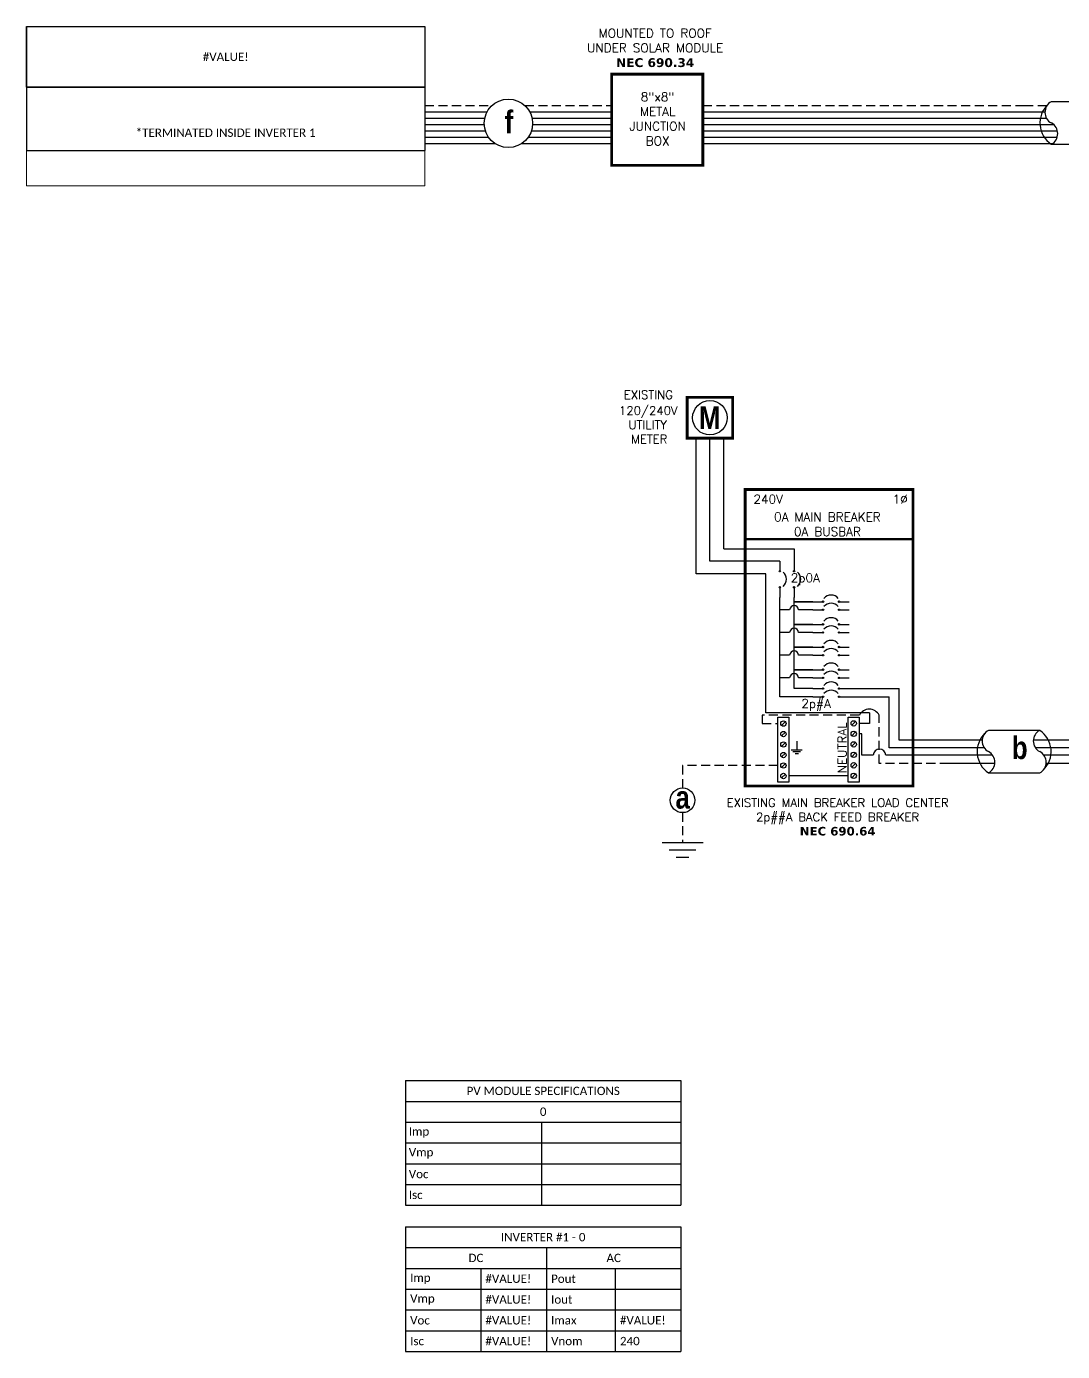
# Model space of a CAD drawing. Header units: feet. Extents: x 19668 to 20442, y 14552 to 15119.
# Drawn here: x 19668 to 20097, y 14552 to 15101 of the extents above; entities that cross this region are included whole.
import ezdxf

# ---------------------------------------------------------------- set-up
doc = ezdxf.new("R2010")
doc.units = ezdxf.units.FT
doc.header["$MEASUREMENT"] = 0
doc.linetypes.add('HIDDEN', pattern=[0.375, 0.25, -0.125])
for name, color, linetype in [('ONE LINE BLOCKS', 7, 'Continuous'), ('TABLES', 7, 'Continuous'), ('TEXT', 7, 'Continuous'), ('Z - TITLEBLOCK TXT', 7, 'Continuous')]:
    doc.layers.add(name, color=color, linetype=linetype)
doc.styles.add('ONE LINE TXT', font='techb___.ttf')
doc.styles.get("Standard").update_dxf_attribs({"font": 'simplex.shx'})

# ---------------------------------------------------------------- blocks, each defined once
blk = doc.blocks.new('*T7')
at = {"layer": 'Defpoints', "color": 8, "linetype": 'ByBlock', "lineweight": 0, "transparency": 16777216}
for p, q in [((0, -51.42), (0, -66.05)), ((165.11, -51.42), (165.11, -66.05)), ((0, -66.05), (165.11, -66.05))]:
    blk.add_line(p, q, dxfattribs=at)
at = {"layer": 'Z - TITLEBLOCK TXT', "color": 0, "lineweight": -2, "transparency": 16777216}
for p, q in [((0, 0), (165.11, 0)), ((0, 0), (0, -51.42)), ((165.11, 0), (165.11, -51.42)), ((0, -25.14), (165.11, -25.14)), ((0, -51.42), (165.11, -51.42))]:
    blk.add_line(p, q, dxfattribs=at)
at = {"layer": 'Z - TITLEBLOCK TXT', "color": 0, "linetype": 'Continuous', "transparency": 16777216, "char_height": 3.4544, "width": 155.095, "attachment_point": 5}
for s, insert in [('{\\fCalibri|b0|i0|c0;#VALUE!', (82.56, -12.57)), ('{\\fCalibri|b0|i0|c0;^J^J*TERMINATED INSIDE INVERTER 1', (82.56, -38.28))]:
    blk.add_mtext(s, dxfattribs=dict(at, insert=insert))
blk = doc.blocks.new('*U6')
at = {"color": 7, "linetype": 'Continuous'}
for p, q in [((6.669, 2.433), (2.905, 2.433)), ((2.435, 1.711), (0, 1.711)), ((9.575, 1.711), (6.199, 1.711)), ((2.905, -0.69), (6.669, -0.69))]:
    blk.add_line(p, q, dxfattribs=at)
at = {"color": 10, "linetype": 'Continuous'}
for p, q in [((2.591, 1.149), (0, 1.149)), ((9.575, 1.149), (6.355, 1.149))]:
    blk.add_line(p, q, dxfattribs=at)
at = {"color": 253, "linetype": 'Continuous'}
for p, q in [((3.208, 0.611), (0, 0.611)), ((9.575, 0.611), (6.972, 0.611))]:
    blk.add_line(p, q, dxfattribs=at)
at = {"color": 7, "linetype": 'Continuous'}
for centre, start, end in [((3.942, 0.872), 133.97324, 236.42648), ((5.633, 0.872), 313.97324, 56.42648)]:
    blk.add_arc(centre, 1.874, start, end, dxfattribs=at)
at = {"layer": 'TEXT', "color": 92, "linetype": 'HIDDEN', "ltscale": 15}
for p, q in [((3.373, 0), (0, 0)), ((9.575, 0), (7.137, 0))]:
    blk.add_line(p, q, dxfattribs=at)
at = {"layer": 'Z - TITLEBLOCK TXT', "linetype": 'Continuous'}
for centre, start, end in [((3.315, 1.653), 117.66392, 242.33608), ((7.078, 1.653), 117.66392, 242.33608), ((2.496, 0.091), 297.66392, 62.33608), ((6.26, 0.091), 297.66392, 62.33608)]:
    blk.add_arc(centre, 0.882, start, end, dxfattribs=at)
blk = doc.blocks.new('*T8')
at = {"layer": 'Z - TITLEBLOCK TXT', "color": 0, "lineweight": -2, "transparency": 16777216}
for p, q in [((0, 0), (114.19, 0)), ((0, 0), (0, -51.7)), ((114.19, 0), (114.19, -51.7)), ((0, -8.62), (114.19, -8.62)), ((58.43, -8.62), (58.43, -51.7)), ((0, -17.23), (114.19, -17.23)), ((31.22, -17.23), (31.22, -51.7)), ((86.98, -17.23), (86.98, -51.7)), ((0, -25.85), (114.19, -25.85)), ((0, -34.47), (114.19, -34.47)), ((0, -43.08), (114.19, -43.08)), ((0, -51.7), (114.19, -51.7))]:
    blk.add_line(p, q, dxfattribs=at)
at = {"layer": 'Z - TITLEBLOCK TXT', "color": 0, "linetype": 'Continuous', "transparency": 16777216, "char_height": 3.4544}
for s, insert, width, attachment_point in [('{\\fCalibri|b0|i0|c0;INVERTER #1 - 0', (57.09, -4.31), 110.3293, 5), ('{\\fCalibri|b0|i0|c0;DC', (29.22, -12.93), 54.5755, 5), ('{\\fCalibri|b0|i0|c0;AC', (86.31, -12.93), 51.8976, 5), ('{\\fCalibri|b0|i0|c0;Imp', (1.93, -21.54), 27.3681, 4), ('{\\fCalibri|b0|i0|c0;#VALUE!', (33.15, -21.54), 23.3513, 4), ('{\\fCalibri|b0|i0|c0;Pout', (60.36, -21.54), 24.6902, 4), ('{\\fCalibri|b0|i0|c0;', (88.91, -21.54), 23.3513, 4), ('{\\fCalibri|b0|i0|c0;Vmp', (1.93, -30.16), 27.3681, 4), ('{\\fCalibri|b0|i0|c0;#VALUE!', (33.15, -30.16), 23.3513, 4), ('{\\fCalibri|b0|i0|c0;Iout', (60.36, -30.16), 24.6902, 4), ('{\\fCalibri|b0|i0|c0;', (88.91, -30.16), 23.3513, 4), ('{\\fCalibri|b0|i0|c0;Voc', (1.93, -38.78), 27.3681, 4), ('{\\fCalibri|b0|i0|c0;#VALUE!', (33.15, -38.78), 23.3513, 4), ('{\\fCalibri|b0|i0|c0;Imax', (60.36, -38.78), 24.6902, 4), ('{\\fCalibri|b0|i0|c0;#VALUE!', (88.91, -38.78), 23.3513, 4), ('{\\fCalibri|b0|i0|c0;Isc', (1.93, -47.39), 27.3681, 4), ('{\\fCalibri|b0|i0|c0;#VALUE!', (33.15, -47.39), 23.3513, 4), ('{\\fCalibri|b0|i0|c0;Vnom', (60.36, -47.39), 24.6902, 4), ('{\\fCalibri|b0|i0|c0;240', (88.91, -47.39), 23.3513, 4)]:
    blk.add_mtext(s, dxfattribs=dict(at, insert=insert, width=width, attachment_point=attachment_point))
blk = doc.blocks.new('*T9')
at = {"layer": 'Z - TITLEBLOCK TXT', "color": 0, "lineweight": -2, "transparency": 16777216}
for p, q in [((0, 0), (114.19, 0)), ((0, 0), (0, -51.69)), ((114.19, 0), (114.19, -51.69)), ((0, -8.62), (114.19, -8.62)), ((0, -17.23), (114.19, -17.23)), ((56.41, -17.23), (56.41, -51.69)), ((0, -25.85), (114.19, -25.85)), ((0, -34.46), (114.19, -34.46)), ((0, -43.08), (114.19, -43.08)), ((0, -51.69), (114.19, -51.69))]:
    blk.add_line(p, q, dxfattribs=at)
at = {"layer": 'Z - TITLEBLOCK TXT', "color": 0, "linetype": 'Continuous', "transparency": 16777216, "char_height": 3.4544}
for s, insert, width, attachment_point in [('{\\fCalibri|b0|i0|c0;PV MODULE SPECIFICATIONS', (57.09, -4.31), 111.433, 5), ('{\\fCalibri|b0|i0|c0;0', (57.09, -12.92), 111.433, 5), ('{\\fCalibri|b0|i0|c0;Imp', (1.38, -21.54), 53.6551, 4), ('{\\fCalibri|b0|i0|c0;', (57.78, -21.54), 55.0254, 4), ('{\\fCalibri|b0|i0|c0;Vmp', (1.38, -30.15), 53.6551, 4), ('{\\fCalibri|b0|i0|c0;', (57.78, -30.15), 55.0254, 4), ('{\\fCalibri|b0|i0|c0;Voc', (1.38, -38.77), 53.6551, 4), ('{\\fCalibri|b0|i0|c0;', (57.78, -38.77), 55.0254, 4), ('{\\fCalibri|b0|i0|c0;Isc', (1.38, -47.39), 53.6551, 4), ('{\\fCalibri|b0|i0|c0;', (57.78, -47.39), 55.0254, 4)]:
    blk.add_mtext(s, dxfattribs=dict(at, insert=insert, width=width, attachment_point=attachment_point))
blk = doc.blocks.new('*U12')
at = {"layer": 'ONE LINE BLOCKS', "linetype": 'Continuous'}
h = blk.add_hatch(color=1, dxfattribs=at)
h.dxf.hatch_style = 1
edge = h.paths.add_edge_path()
edge.add_arc((-70.09, 79.71), 0.291, 0, 360)
h = blk.add_hatch(color=1, dxfattribs=at)
h.dxf.hatch_style = 1
edge = h.paths.add_edge_path()
edge.add_arc((-64.17, 79.71), 0.291, 0, 360)
h = blk.add_hatch(color=1, dxfattribs=at)
h.dxf.hatch_style = 1
edge = h.paths.add_edge_path()
edge.add_arc((-70.09, 73.04), 0.291, 0, 360)
h = blk.add_hatch(color=1, dxfattribs=at)
h.dxf.hatch_style = 1
edge = h.paths.add_edge_path()
edge.add_arc((-64.17, 73.04), 0.291, 0, 360)
h = blk.add_hatch(color=1, dxfattribs=at)
h.dxf.hatch_style = 1
edge = h.paths.add_edge_path()
edge.add_arc((-52.18, 67.09), 0.291, 0, 360)
h = blk.add_hatch(color=1, dxfattribs=at)
h.dxf.hatch_style = 1
edge = h.paths.add_edge_path()
edge.add_arc((-45.5, 67.09), 0.291, 0, 360)
h = blk.add_hatch(color=1, dxfattribs=at)
h.dxf.hatch_style = 1
edge = h.paths.add_edge_path()
edge.add_arc((-52.18, 63.72), 0.291, 0, 360)
h = blk.add_hatch(color=1, dxfattribs=at)
h.dxf.hatch_style = 1
edge = h.paths.add_edge_path()
edge.add_arc((-45.5, 63.72), 0.291, 0, 360)
h = blk.add_hatch(color=1, dxfattribs=at)
h.dxf.hatch_style = 1
edge = h.paths.add_edge_path()
edge.add_arc((-52.18, 57.69), 0.291, 0, 360)
h = blk.add_hatch(color=1, dxfattribs=at)
h.dxf.hatch_style = 1
edge = h.paths.add_edge_path()
edge.add_arc((-45.5, 57.69), 0.291, 0, 360)
h = blk.add_hatch(color=1, dxfattribs=at)
h.dxf.hatch_style = 1
edge = h.paths.add_edge_path()
edge.add_arc((-52.18, 54.31), 0.291, 0, 360)
h = blk.add_hatch(color=1, dxfattribs=at)
h.dxf.hatch_style = 1
edge = h.paths.add_edge_path()
edge.add_arc((-45.5, 54.31), 0.291, 0, 360)
h = blk.add_hatch(color=1, dxfattribs=at)
h.dxf.hatch_style = 1
edge = h.paths.add_edge_path()
edge.add_arc((-52.18, 48.29), 0.291, 0, 360)
h = blk.add_hatch(color=1, dxfattribs=at)
h.dxf.hatch_style = 1
edge = h.paths.add_edge_path()
edge.add_arc((-52.18, 44.91), 0.291, 0, 360)
h = blk.add_hatch(color=1, dxfattribs=at)
h.dxf.hatch_style = 1
edge = h.paths.add_edge_path()
edge.add_arc((-45.5, 48.29), 0.291, 0, 360)
h = blk.add_hatch(color=1, dxfattribs=at)
h.dxf.hatch_style = 1
edge = h.paths.add_edge_path()
edge.add_arc((-45.5, 44.91), 0.291, 0, 360)
h = blk.add_hatch(color=1, dxfattribs=at)
h.dxf.hatch_style = 1
edge = h.paths.add_edge_path()
edge.add_arc((-52.18, 38.89), 0.291, 0, 360)
h = blk.add_hatch(color=1, dxfattribs=at)
h.dxf.hatch_style = 1
edge = h.paths.add_edge_path()
edge.add_arc((-45.5, 38.89), 0.291, 0, 360)
h = blk.add_hatch(color=1, dxfattribs=at)
h.dxf.hatch_style = 1
edge = h.paths.add_edge_path()
edge.add_arc((-52.18, 35.51), 0.291, 0, 360)
h = blk.add_hatch(color=1, dxfattribs=at)
h.dxf.hatch_style = 1
edge = h.paths.add_edge_path()
edge.add_arc((-45.5, 35.51), 0.291, 0, 360)
h = blk.add_hatch(color=1, dxfattribs=at)
h.dxf.hatch_style = 1
edge = h.paths.add_edge_path()
edge.add_arc((-52.18, 31.06), 0.291, 0, 360)
h = blk.add_hatch(color=1, dxfattribs=at)
h.dxf.hatch_style = 1
edge = h.paths.add_edge_path()
edge.add_arc((-52.18, 27.68), 0.291, 0, 360)
h = blk.add_hatch(color=1, dxfattribs=at)
h.dxf.hatch_style = 1
edge = h.paths.add_edge_path()
edge.add_arc((-45.5, 31.06), 0.291, 0, 360)
h = blk.add_hatch(color=1, dxfattribs=at)
h.dxf.hatch_style = 1
edge = h.paths.add_edge_path()
edge.add_arc((-45.5, 27.68), 0.291, 0, 360)
at = {"color": 10, "linetype": 'Continuous'}
for p, q in [((-24.71, 6.49), (-24.71, 27.68)), ((-20.67, 27.68), (-20.67, 27.68)), ((-20.67, 27.68), (-20.67, 27.68)), ((0, 6.49), (-24.71, 6.49))]:
    blk.add_line(p, q, dxfattribs=at)
at = {"color": 7, "linetype": 'Continuous'}
for p, q in [((-20.69, 9.66), (-20.69, 31.06)), ((0, 9.66), (-20.69, 9.66))]:
    blk.add_line(p, q, dxfattribs=at)
at = {"color": 253, "linetype": 'Continuous'}
for p, q in [((-36.04, 12.29), (-37.2, 12.29)), ((-36.04, 3.45), (-36.04, 12.29)), ((-31.39, 3.45), (-36.04, 3.45)), ((0, 3.45), (-26.11, 3.45))]:
    blk.add_line(p, q, dxfattribs=at)
at = {"color": 7, "linetype": 'Continuous'}
blk.add_circle((-110.4, -15.26), 5.11, dxfattribs=at)
at = {"color": 253, "linetype": 'Continuous'}
blk.add_arc((-28.75, 3.3), 2.64, 3.2819, 176.7181, dxfattribs=at)
at = {"layer": 'ONE LINE BLOCKS', "lineweight": 50}
for p, q in [((-108.51, 134.89), (-108.51, 151.79)), ((-108.51, 151.79), (-89.65, 151.79)), ((-89.65, 151.79), (-89.65, 134.89)), ((-89.65, 134.89), (-108.51, 134.89)), ((-84.43, 92.98), (-14.91, 92.98))]:
    blk.add_line(p, q, dxfattribs=at)
at = {"layer": 'ONE LINE BLOCKS', "lineweight": 50, "const_width": 1.19}
for points in [[(-108.51, 134.89), (-108.51, 151.79), (-89.65, 151.79), (-89.65, 134.89)], [(-84.43, -9.3), (-84.43, 113.61), (-14.91, 113.61), (-14.91, -9.3)]]:
    blk.add_lwpolyline(points, close=True, dxfattribs=at)
at = {"layer": 'TEXT', "color": 92, "linetype": 'HIDDEN', "ltscale": 15}
for p, q in [((-77.46, 20.02), (-77.46, 16.57)), ((-37.13, 20.02), (-77.46, 20.02)), ((-77.46, 16.57), (-70.87, 16.57)), ((-28.89, 0), (-28.89, 20.02)), ((0, 0), (-28.89, 0)), ((-70.87, -0.83), (-110.4, -0.83)), ((-110.4, -0.83), (-110.4, -10.15)), ((-110.4, -20.38), (-110.4, -32.73))]:
    blk.add_line(p, q, dxfattribs=at)
at = {"layer": 'TEXT', "color": 92, "linetype": 'Continuous', "ltscale": 15}
blk.add_line((-41.74, -5.18), (-66.33, -5.18), dxfattribs=at)
at = {"layer": 'TEXT', "color": 92, "linetype": 'HIDDEN', "flags": 128}
for points in [[(-65.45, 5.69), (-60.77, 5.69)], [(-63.1, 9.2), (-63.11, 5.69)], [(-61.58, 4.83), (-64.64, 4.83)], [(-62.39, 3.96), (-63.82, 3.96)]]:
    blk.add_lwpolyline(points, dxfattribs=at)
at = {"layer": 'TEXT', "color": 92, "linetype": 'Continuous', "ltscale": 4, "flags": 128}
for points in [[(-118.88, -32.73), (-101.92, -32.73)], [(-104.86, -35.88), (-115.94, -35.88)], [(-107.8, -39.02), (-113, -39.02)]]:
    blk.add_lwpolyline(points, dxfattribs=at)
at = {"layer": 'TEXT', "linetype": 'Continuous'}
blk.add_circle((-99.08, 143.34), 7.15, dxfattribs=at)
at = {"layer": 'TEXT', "color": 92, "linetype": 'Continuous', "ltscale": 0.3}
blk.add_arc((-33.01, 17.86), 4.65, 27.6639, 152.3361, dxfattribs=at)
at = {"layer": 'Z - TITLEBLOCK TXT', "color": 253, "linetype": 'Continuous'}
for p, q in [((-104.8, 78.58), (-104.8, 134.89)), ((-75.86, 78.58), (-104.8, 78.58)), ((-75.86, 20.99), (-75.86, 78.58)), ((-32.91, 20.99), (-75.86, 20.99)), ((-32.91, 16.64), (-37.2, 16.64)), ((-32.91, 20.99), (-32.91, 16.64))]:
    blk.add_line(p, q, dxfattribs=at)
at = {"layer": 'Z - TITLEBLOCK TXT', "color": 10, "linetype": 'Continuous'}
for p, q in [((-99.08, 83.91), (-99.08, 134.89)), ((-70.09, 83.91), (-99.08, 83.91)), ((-70.09, 27.68), (-70.09, 68.84)), ((-66.04, 63.72), (-70.09, 63.72)), ((-56.38, 63.72), (-62.3, 63.72)), ((-66.04, 54.31), (-70.09, 54.31)), ((-56.38, 54.31), (-62.3, 54.31)), ((-66.04, 44.91), (-70.09, 44.91)), ((-56.38, 44.91), (-62.3, 44.91)), ((-66.04, 35.51), (-70.09, 35.51)), ((-56.38, 35.51), (-62.3, 35.51)), ((-56.38, 27.68), (-70.09, 27.68)), ((-41.31, 27.68), (-24.71, 27.68))]:
    blk.add_line(p, q, dxfattribs=at)
at = {"layer": 'Z - TITLEBLOCK TXT', "color": 7, "linetype": 'Continuous'}
for p, q in [((-93.24, 89.01), (-93.24, 134.89)), ((-93.24, 89.01), (-64.17, 89.01)), ((-64.17, 89.01), (-64.17, 83.91)), ((-64.17, 67.09), (-64.17, 68.84)), ((-64.17, 57.69), (-64.17, 67.09)), ((-64.17, 67.09), (-56.38, 67.09)), ((-56.38, 67.09), (-64.17, 67.09)), ((-64.17, 48.29), (-64.17, 57.69)), ((-64.17, 57.69), (-56.38, 57.69)), ((-56.38, 57.69), (-64.17, 57.69)), ((-64.17, 38.89), (-64.17, 48.29)), ((-64.17, 48.29), (-56.38, 48.29)), ((-56.38, 48.29), (-64.17, 48.29)), ((-64.17, 31.06), (-64.17, 38.89)), ((-64.17, 38.89), (-56.38, 38.89)), ((-56.38, 38.89), (-64.17, 38.89)), ((-56.38, 31.06), (-64.17, 31.06)), ((-41.31, 31.06), (-20.69, 31.06))]:
    blk.add_line(p, q, dxfattribs=at)
at = {"layer": 'Z - TITLEBLOCK TXT', "color": 1, "linetype": 'Continuous'}
for p, q in [((-70.87, -7.78), (-70.87, 19.17)), ((-70.87, 19.17), (-66.33, 19.17)), ((-66.33, 19.17), (-66.33, -7.78)), ((-41.74, -7.71), (-41.74, 19.24)), ((-41.74, 19.24), (-37.2, 19.24)), ((-37.2, 19.24), (-37.2, -7.71)), ((-66.33, -7.78), (-70.87, -7.78)), ((-37.2, -7.71), (-41.74, -7.71))]:
    blk.add_line(p, q, dxfattribs=at)
at = {"layer": 'Z - TITLEBLOCK TXT', "color": 4, "linetype": 'Continuous'}
for p, q in [((-67.81, 17.35), (-69.38, 15.78)), ((-38.69, 17.43), (-40.26, 15.85)), ((-67.81, 13), (-69.38, 11.43)), ((-38.69, 13.08), (-40.26, 11.5)), ((-67.81, 8.65), (-69.38, 7.08)), ((-38.69, 8.73), (-40.26, 7.15)), ((-67.81, 4.3), (-69.38, 2.73)), ((-38.69, 4.38), (-40.26, 2.8)), ((-38.69, 0.03), (-40.26, -1.55)), ((-67.81, -0.05), (-69.38, -1.62)), ((-67.81, -4.4), (-69.38, -5.97)), ((-38.69, -4.33), (-40.26, -5.9))]:
    blk.add_line(p, q, dxfattribs=at)
at = {"layer": 'Z - TITLEBLOCK TXT', "color": 1, "linetype": 'Continuous', "flags": 128}
for points in [[(-70.09, 83.91), (-70.09, 79.71)], [(-70.09, 83.91), (-70.09, 79.71)], [(-64.17, 83.91), (-64.17, 79.71)], [(-64.17, 83.91), (-64.17, 79.71)], [(-70.09, 73.04), (-70.09, 68.84)], [(-64.17, 73.04), (-64.17, 68.84)], [(-56.38, 67.09), (-52.18, 67.09)], [(-56.38, 67.09), (-52.18, 67.09)], [(-45.5, 67.09), (-41.31, 67.09)], [(-56.38, 63.72), (-52.18, 63.72)], [(-56.38, 63.72), (-52.18, 63.72)], [(-45.5, 63.72), (-41.31, 63.72)], [(-56.38, 57.69), (-52.18, 57.69)], [(-56.38, 57.69), (-52.18, 57.69)], [(-45.5, 57.69), (-41.31, 57.69)], [(-56.38, 54.31), (-52.18, 54.31)], [(-56.38, 54.31), (-52.18, 54.31)], [(-45.5, 54.31), (-41.31, 54.31)], [(-56.38, 48.29), (-52.18, 48.29)], [(-56.38, 48.29), (-52.18, 48.29)], [(-56.38, 44.91), (-52.18, 44.91)], [(-56.38, 44.91), (-52.18, 44.91)], [(-45.5, 48.29), (-41.31, 48.29)], [(-45.5, 44.91), (-41.31, 44.91)], [(-56.38, 38.89), (-52.18, 38.89)], [(-56.38, 38.89), (-52.18, 38.89)], [(-45.5, 38.89), (-41.31, 38.89)], [(-56.38, 35.51), (-52.18, 35.51)], [(-56.38, 35.51), (-52.18, 35.51)], [(-45.5, 35.51), (-41.31, 35.51)], [(-56.38, 31.06), (-52.18, 31.06)], [(-56.38, 31.06), (-52.18, 31.06)], [(-56.38, 27.68), (-52.18, 27.68)], [(-56.38, 27.68), (-52.18, 27.68)], [(-45.5, 31.06), (-41.31, 31.06)], [(-45.5, 27.68), (-41.31, 27.68)]]:
    blk.add_lwpolyline(points, dxfattribs=at)
at = {"layer": 'Z - TITLEBLOCK TXT', "color": 1, "linetype": 'Continuous'}
for centre in [(-70.09, 79.71), (-64.17, 79.71), (-70.09, 73.04), (-64.17, 73.04), (-52.18, 67.09), (-45.5, 67.09), (-52.18, 63.72), (-45.5, 63.72), (-52.18, 57.69), (-45.5, 57.69), (-52.18, 54.31), (-45.5, 54.31), (-52.18, 48.29), (-52.18, 44.91), (-45.5, 48.29), (-45.5, 44.91), (-52.18, 38.89), (-45.5, 38.89), (-52.18, 35.51), (-45.5, 35.51), (-52.18, 31.06), (-52.18, 27.68), (-45.5, 31.06), (-45.5, 27.68)]:
    blk.add_circle(centre, 0.291, dxfattribs=at)
at = {"layer": 'Z - TITLEBLOCK TXT', "color": 4, "linetype": 'Continuous'}
for centre in [(-68.6, 16.57), (-39.47, 16.64), (-68.6, 12.22), (-39.47, 12.29), (-68.6, 7.87), (-39.47, 7.94), (-68.6, 3.52), (-68.6, -0.83), (-39.47, 3.59), (-39.47, -0.76), (-68.6, -5.18), (-39.47, -5.11)]:
    blk.add_circle(centre, 1.11, dxfattribs=at)
at = {"layer": 'Z - TITLEBLOCK TXT', "color": 1, "linetype": 'Continuous'}
for centre, start, end in [((-71.28, 76.38), 310.3392, 49.6608), ((-65.36, 76.38), 310.3392, 49.6608), ((-48.84, 65.9), 40.3392, 139.6608), ((-48.84, 62.52), 40.3392, 139.6608), ((-48.84, 56.5), 40.3392, 139.6608), ((-48.84, 53.12), 40.3392, 139.6608), ((-48.84, 47.1), 40.3392, 139.6608), ((-48.84, 43.72), 40.3392, 139.6608), ((-48.84, 37.69), 40.3392, 139.6608), ((-48.84, 34.31), 40.3392, 139.6608), ((-48.84, 29.86), 40.3392, 139.6608), ((-48.84, 26.48), 40.3392, 139.6608)]:
    blk.add_arc(centre, 3.93, start, end, dxfattribs=at)
at = {"layer": 'Z - TITLEBLOCK TXT', "color": 10, "linetype": 'Continuous'}
for centre in [(-64.17, 63.61), (-64.17, 54.21), (-64.17, 44.8), (-64.17, 35.4)]:
    blk.add_arc(centre, 1.87, 3.2937, 176.7063, dxfattribs=at)
at = {"layer": 'TABLES', "color": 1, "linetype": 'Continuous'}
blk.add_text('NEUTRAL', height=3.658, rotation=90, dxfattribs=at).set_placement((-42.4, -4.09))
at = {"layer": 'TEXT', "color": 1}
for s, p in [('EXISTING', (-134.76, 151.1)), ('120/240V', (-136.78, 144.52)), ('UTILITY', (-132.82, 138.61)), ('METER', (-131.72, 132.71))]:
    blk.add_text(s, height=3.543, dxfattribs=at).set_placement(p)
at = {"layer": 'TEXT', "color": 1, "attachment_point": 5}
for s, width, gutter_width, heights, insert, char_height in [('240V', 0.1481, 0.75, [0], (-74.92, 109.56), 3.658), ('1∅', 0.1481, 0.75, [0], (-20.22, 109.56), 3.658), ('0A MAIN BREAKER\\P0A BUSBAR', 94.6859, 0.75, [0], (-50.38, 99.17), 3.6576), ('2p0A', 0.1481, 0.75, [0], (-59.53, 76.34), 3.658), ('2p#A', 0.1481, 0.75, [0], (-55.05, 24.24), 3.658), ('EXISTING MAIN BREAKER LOAD CENTER\\P2p##A BACK FEED BREAKER\\P{\\fVerdana|b1|i0|c0|p34;NEC 690.64}', 140.5774, 97.94, [58.72], (-46.13, -22.19), 3.5433)]:
    blk.add_mtext_dynamic_manual_height_columns(s, width=width, gutter_width=gutter_width, heights=heights, dxfattribs=dict(at, insert=insert, char_height=char_height))
at = {"layer": 'Z - TITLEBLOCK TXT', "color": 253, "linetype": 'Continuous', "style": 'ONE LINE TXT'}
blk.add_text('M', height=9.38, dxfattribs=at).set_placement((-103.64, 138.62))
at = {"layer": 'Z - TITLEBLOCK TXT', "color": 1, "linetype": 'Continuous', "insert": (-113.36, -9.32), "char_height": 9.3833, "attachment_point": 1, "style": 'ONE LINE TXT'}
blk.add_mtext_dynamic_manual_height_columns('{\\W1;\\C256;a}', width=0.1385, gutter_width=2.13, heights=[0], dxfattribs=at)

msp = doc.modelspace()

# ---------------------------------------------------------------- linework, layer by layer
at = {"color": 7, "linetype": 'Continuous'}
for p, q in [((20113.73, 15069.82), (20092.48, 15069.82)), ((19832.78, 15065.61), (19858.58, 15065.61)), ((19876.26, 15065.61), (19910.25, 15065.61)), ((19948.03, 15065.61), (19965.09, 15065.61)), ((19965.09, 15065.61), (20081.24, 15065.61)), ((20081.24, 15065.62), (20089.82, 15065.62)), ((19832.78, 15060.37), (19857.4, 15060.37)), ((19877.44, 15060.37), (19910.25, 15060.37)), ((19948.03, 15060.37), (19965.09, 15060.37)), ((19965.09, 15060.37), (20081.24, 15060.37)), ((20081.24, 15060.37), (20093.42, 15060.37)), ((19832.78, 15055.13), (19859.19, 15055.13)), ((19875.65, 15055.13), (19910.25, 15055.13)), ((19948.03, 15055.13), (20081.24, 15055.13)), ((20081.24, 15055.13), (20094.93, 15055.13)), ((20092.48, 15052.2), (20113.73, 15052.2))]:
    msp.add_line(p, q, dxfattribs=at)
at = {"color": 253, "linetype": 'Continuous'}
for p, q in [((19832.78, 15062.99), (19857.62, 15062.99)), ((19877.23, 15062.99), (19910.25, 15062.99)), ((19948.03, 15062.99), (19965.09, 15062.99)), ((19965.09, 15062.99), (20081.24, 15062.99)), ((20081.24, 15062.99), (20090.45, 15062.99)), ((19832.78, 15057.75), (19857.89, 15057.75)), ((19876.96, 15057.75), (19910.25, 15057.75)), ((19948.03, 15057.75), (19965.09, 15057.75)), ((19965.09, 15057.75), (20081.24, 15057.75)), ((20081.24, 15057.75), (20095.02, 15057.75)), ((19832.78, 15052.5), (19861.88, 15052.5)), ((19872.96, 15052.5), (19910.25, 15052.5)), ((19948.03, 15052.5), (20081.24, 15052.5)), ((20081.24, 15052.5), (20093, 15052.5))]:
    msp.add_line(p, q, dxfattribs=at)
at = {"color": 7, "linetype": 'Continuous'}
msp.add_circle((19867.42, 15060.87), 10.03, dxfattribs=at)
msp.add_arc((20098.33, 15061.01), 10.58, 133.9732, 236.4265, dxfattribs=at)
at = {"layer": 'ONE LINE BLOCKS', "lineweight": 50, "const_width": 1.19}
msp.add_lwpolyline([(19948.03, 15043.45), (19910.25, 15043.45), (19910.25, 15081.23), (19948.03, 15081.23)], close=True, dxfattribs=at)
at = {"layer": 'TEXT', "color": 92, "linetype": 'HIDDEN', "ltscale": 15}
for p, q in [((19832.78, 15068.24), (19860.61, 15068.24)), ((19874.23, 15068.24), (19910.25, 15068.24)), ((19948.03, 15068.24), (19965.09, 15068.24)), ((19965.09, 15068.24), (20081.24, 15068.24)), ((20081.24, 15068.24), (20090.69, 15068.24))]:
    msp.add_line(p, q, dxfattribs=at)
at = {"layer": 'Z - TITLEBLOCK TXT', "linetype": 'Continuous'}
msp.add_lwpolyline([(19667.67, 15101.01), (19832.78, 15101.01), (19832.78, 15075.87), (19667.67, 15075.87)], close=True, dxfattribs=at)
for centre, start, end in [((20094.79, 15065.42), 117.6639, 242.3361), ((20090.17, 15056.6), 297.6639, 62.3361)]:
    msp.add_arc(centre, 4.98, start, end, dxfattribs=at)

# ---------------------------------------------------------------- block references
for name, p in [('*T7', (19667.67, 15101.01)), ('*T9', (19824.76, 14664.04)), ('*T8', (19824.76, 14603.42))]:
    msp.add_blockref(name, p)
at = {"color": 7}
msp.add_blockref('*U12', (20050.03, 14795.48), dxfattribs=at)
at = {"color": 155, "true_color": 0x647190, "xscale": 5.644441731736358, "yscale": 5.644441731736358, "zscale": 5.644441731736358}
msp.add_blockref('*U6', (20050.03, 14795.48), dxfattribs=at)

# ---------------------------------------------------------------- texts
at = {"layer": 'TEXT', "color": 1, "char_height": 3.6576, "attachment_point": 5}
for s, width, insert in [(' \\PMOUNTED TO ROOF \\PUNDER SOLAR MODULE\\P{\\fVerdana|b1|i0|c0|p34;NEC 690.34}', 72.4158, (19928.26, 15095.15)), ('8"x8" METAL JUNCTION BOX ', 0.4767, (19929.29, 15062.71))]:
    msp.add_mtext_dynamic_manual_height_columns(s, width=width, gutter_width=7.17, heights=[0], dxfattribs=dict(at, insert=insert))
at = {"layer": 'Z - TITLEBLOCK TXT', "color": 1, "linetype": 'Continuous', "char_height": 9.3833, "attachment_point": 1, "style": 'ONE LINE TXT'}
for s, insert in [('{\\W1;\\C256;f}', (19865.82, 15066.14)), ('{\\W1;\\C256;b}', (20076.09, 14806.71))]:
    msp.add_mtext_dynamic_manual_height_columns(s, width=0.1385, gutter_width=2.13, heights=[0], dxfattribs=dict(at, insert=insert))

doc.saveas('drawing.dxf')
